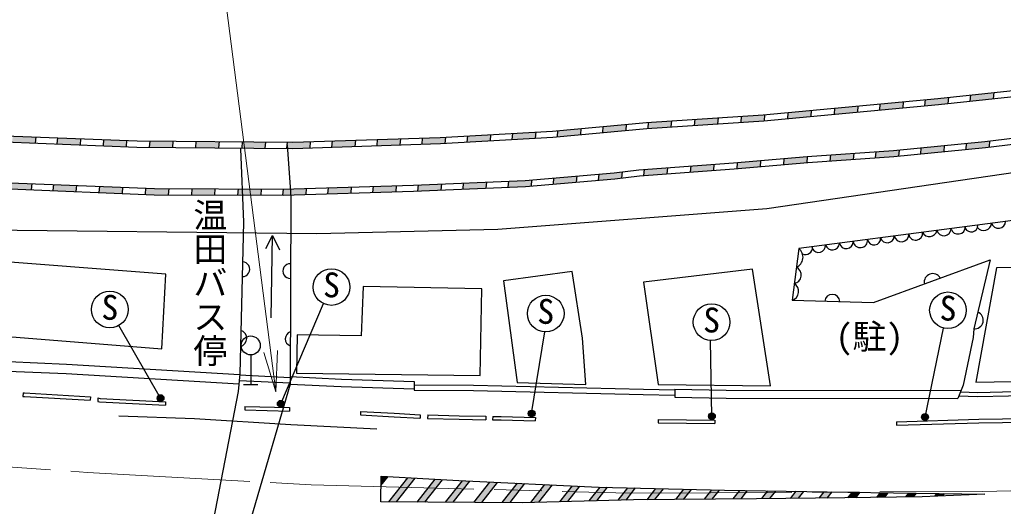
# Model space of a CAD drawing. Units: millimetres at full size, sheet at 1:1000; details may follow other scales. Extents: x 40000 to 680000, y 20000 to 380000.
# Drawn here: x 279833 to 352370, y 270490 to 306362 of the extents above; entities that cross this region are included whole.
import ezdxf
from ezdxf.enums import TextEntityAlignment as Align

# ---------------------------------------------------------------- set-up
doc = ezdxf.new("R2010")
doc.units = ezdxf.units.MM
doc.header["$LTSCALE"] = 1000
doc.linetypes.add('CHAIN', pattern=[18.5, 12, -1.5, 3.5, -1.5])
for name, color, linetype, lineweight in [('M-BGD', 7, 'Continuous', 25), ('M-BGD-EXST', 7, 'Continuous', 25), ('M-BMK', 2, 'CHAIN', 13), ('M-STR-HTXT', 7, 'Continuous', 13), ('M-STR-STRC', 7, 'Continuous', 25)]:
    doc.layers.add(name, color=color, linetype=linetype, lineweight=lineweight)
doc.layers.add('M-BMK-HTXT', color=7, linetype='Continuous')
doc.styles.add('@ＭＳ ゴシック', font='')
doc.styles.add('ＭＳ ゴシック', font='')
doc.styles.get('@ＭＳ ゴシック').set_extended_font_data('@MS Gothic')
doc.styles.get('ＭＳ ゴシック').set_extended_font_data('MS Gothic')

# ---------------------------------------------------------------- blocks, each defined once
blk = doc.blocks.new('open_arrow')
at = {"color": 0, "linetype": 'Continuous', "lineweight": -2}
blk.add_lwpolyline([(7.5, 1.25), (0, 0), (7.5, -1.25)], dxfattribs=at)

msp = doc.modelspace()

# ---------------------------------------------------------------- hatches: boundary and pattern name
at = {"layer": 'M-BGD'}
for points in [[(344987, 300316), (343267, 300154), (343227, 299699), (344948, 299860)], [(348328, 300639), (347542, 300556), (346607, 300468), (346567, 300012), (347587, 300108), (348288, 300182)], [(351672, 300996), (349949, 300812), (349909, 300355), (351632, 300539)], [(338206, 299680), (336486, 299518), (336446, 299063), (338167, 299224)], [(341647, 300003), (339927, 299841), (339887, 299385), (341608, 299547)], [(327901, 298910), (326184, 298800), (326145, 298346), (327861, 298457)], [(331333, 299132), (329617, 299021), (329577, 298568), (331293, 298679)], [(334765, 299357), (334661, 299347), (333049, 299243), (333009, 298790), (334697, 298899), (334726, 298901)], [(321226, 298348), (319506, 298190), (319466, 297734), (321187, 297892)], [(324566, 298655), (322845, 298497), (322806, 298041), (324526, 298199)], [(281019, 297715), (279319, 297782), (279280, 297333), (280980, 297266)], [(284321, 297586), (282620, 297653), (282581, 297204), (284282, 297137)], [(287722, 297453), (286021, 297519), (285982, 297071), (287683, 297004)], [(291130, 297401), (289425, 297415), (289386, 296965), (291091, 296951)], [(304588, 297476), (302877, 297421), (302837, 296969), (304548, 297024)], [(307910, 297583), (306198, 297528), (306159, 297076), (307870, 297131)], [(311232, 297700), (310853, 297678), (309520, 297635), (309481, 297183), (310873, 297228), (311193, 297247)], [(314562, 297891), (312847, 297793), (312807, 297340), (314522, 297438)], [(317891, 298083), (316176, 297984), (316136, 297531), (317851, 297630)], [(351361, 297435), (351010, 297393), (349639, 297255), (349599, 296799), (351059, 296946), (351321, 296977)], [(294541, 297372), (292836, 297387), (292796, 296937), (294502, 296923)], [(297951, 297344), (296246, 297358), (296207, 296909), (297912, 296894)], [(301266, 297369), (299968, 297327), (299556, 297331), (299517, 296881), (299974, 296877), (301227, 296918)], [(344677, 296755), (344262, 296714), (342959, 296623), (342919, 296169), (344300, 296265), (344637, 296299)], [(348019, 297092), (346297, 296919), (346257, 296462), (347979, 296636)], [(334471, 295979), (332752, 295833), (332712, 295378), (334431, 295524)], [(337909, 296271), (336190, 296125), (336150, 295670), (337869, 295816)], [(341343, 296510), (339626, 296391), (339586, 295937), (341303, 296057)], [(327599, 295452), (325882, 295326), (325842, 294872), (327559, 294998)], [(331034, 295704), (329316, 295578), (329277, 295124), (330994, 295250)], [(317583, 294556), (317116, 294516), (315869, 294464), (315829, 294012), (317145, 294067), (317544, 294101)], [(320921, 294841), (319201, 294694), (319162, 294239), (320881, 294386)], [(324260, 295147), (323675, 295076), (322539, 294979), (322499, 294524), (323721, 294628), (324220, 294689)], [(280719, 294274), (279123, 294338), (279019, 294346), (278980, 293898), (279098, 293889), (280680, 293826)], [(284020, 294143), (282320, 294211), (282281, 293762), (283981, 293694)], [(287422, 294007), (285721, 294075), (285682, 293626), (287382, 293558)], [(290826, 293908), (289773, 293913), (289122, 293939), (289083, 293490), (289763, 293463), (290787, 293459)], [(294237, 293894), (292532, 293901), (292492, 293451), (294198, 293444)], [(304287, 294029), (302576, 293976), (302537, 293524), (304248, 293577)], [(307609, 294131), (305898, 294078), (305858, 293627), (307569, 293680)], [(310932, 294257), (309219, 294185), (309180, 293733), (310893, 293805)], [(314257, 294396), (312544, 294324), (312505, 293872), (314217, 293944)]]:
    msp.add_hatch(color=256, dxfattribs=at).paths.add_polyline_path(points)
h = msp.add_hatch(color=256, dxfattribs=at)
h.paths.add_polyline_path([(297649, 293879), (296234, 293885), (296253, 293435), (297610, 293430)])
h.paths.add_polyline_path([(296234, 293885), (295943, 293887), (295904, 293437), (296253, 293435)], flags=16)
h = msp.add_hatch(color=256, dxfattribs=at)
h.paths.add_polyline_path([(300966, 293926), (299780, 293889), (299815, 293440), (300926, 293474)])
h.paths.add_polyline_path([(299780, 293889), (299255, 293873), (299215, 293423), (299256, 293423), (299815, 293440)], flags=16)
at = {"layer": 'M-BGD-EXST'}
for points in [[(290472, 278466, 0.41421), (290222, 278716, 0.41421), (289972, 278466, 1)], [(299335, 278051, 0.41421), (299085, 278301, 0.41421), (298835, 278051, 1)], [(317837, 277331, 0.41421), (317587, 277581, 0.41421), (317337, 277331, 1)], [(331132, 277132, 0.41421), (330882, 277382, 0.41421), (330632, 277132, 1)], [(346847, 277074, 0.41421), (346597, 277324, 0.41421), (346347, 277074, 1)]]:
    msp.add_hatch(color=256, dxfattribs=at).paths.add_polyline_path(points)
at = {"layer": 'M-STR-STRC'}
for points in [[(306996, 272678), (306485, 272706), (306478, 272021)], [(309008, 272565), (308460, 272595), (307058, 270819), (307629, 270815)], [(311021, 272452), (310472, 272482), (309150, 270806), (309720, 270803)], [(313039, 272347), (312486, 272372), (311241, 270793), (311812, 270790)], [(315068, 272254), (314514, 272279), (313333, 270781), (313903, 270777)], [(317096, 272161), (316543, 272186), (315424, 270768), (315994, 270764)], [(319124, 272068), (318571, 272093), (317532, 270775), (318116, 270790)], [(321152, 271975), (320599, 272000), (319676, 270830), (320261, 270845)], [(323191, 271895), (322629, 271910), (321821, 270885), (322406, 270900)], [(325251, 271843), (324689, 271857), (323966, 270940), (324551, 270955)], [(327311, 271791), (326749, 271805), (326098, 270979), (326675, 270984)], [(329371, 271738), (328809, 271752), (328215, 270998), (328792, 271004)], [(331432, 271686), (330870, 271700), (330332, 271018), (330909, 271023)], [(333505, 271651), (332939, 271659), (332449, 271038), (333026, 271043)], [(335582, 271619), (335016, 271628), (334566, 271057), (335142, 271062)], [(337659, 271588), (337092, 271597), (336681, 271075), (337258, 271080)], [(339736, 271557), (339169, 271565), (338796, 271092), (339373, 271097)], [(341812, 271525), (341246, 271534), (340913, 271112), (341494, 271121)], [(343887, 271491), (343321, 271500), (343042, 271146), (343622, 271156)], [(345962, 271458), (345396, 271467), (345170, 271181), (345751, 271190)], [(348038, 271425), (347472, 271434), (347315, 271236), (347906, 271258)]]:
    msp.add_hatch(color=256, dxfattribs=at).paths.add_polyline_path(points)

# ---------------------------------------------------------------- linework, layer by layer
at = {"layer": 'M-BGD'}
for p, q in [((344987, 300316), (344948, 299860)), ((346607, 300468), (346567, 300012)), ((348328, 300639), (348288, 300182)), ((349949, 300812), (349909, 300355)), ((351672, 300996), (351632, 300539)), ((338206, 299680), (338167, 299224)), ((339927, 299841), (339887, 299385)), ((341647, 300003), (341608, 299547)), ((343267, 300154), (343227, 299699)), ((327901, 298910), (327861, 298457)), ((329617, 299021), (329577, 298568)), ((331333, 299132), (331293, 298679)), ((333049, 299243), (333009, 298790)), ((334765, 299357), (334726, 298901)), ((336486, 299518), (336446, 299063)), ((319506, 298190), (319466, 297734)), ((321226, 298348), (321187, 297892)), ((322845, 298497), (322806, 298041)), ((324566, 298655), (324526, 298199)), ((326184, 298800), (326145, 298346)), ((281019, 297715), (280980, 297266)), ((282620, 297653), (282581, 297204)), ((284321, 297586), (284282, 297137)), ((286021, 297519), (285982, 297071)), ((287722, 297453), (287683, 297004)), ((289425, 297415), (289386, 296965)), ((291130, 297401), (291091, 296951)), ((302877, 297421), (302837, 296969)), ((304588, 297476), (304548, 297024)), ((306198, 297528), (306159, 297076)), ((307910, 297583), (307870, 297131)), ((309520, 297635), (309481, 297183)), ((311232, 297700), (311193, 297247)), ((312847, 297793), (312807, 297340)), ((314562, 297891), (314522, 297438)), ((316176, 297984), (316136, 297531)), ((317891, 298083), (317851, 297630)), ((351361, 297435), (351321, 296977)), ((292836, 297387), (292796, 296937)), ((294541, 297372), (294502, 296923)), ((296246, 297358), (296207, 296909)), ((297951, 297344), (297912, 296894)), ((299556, 297331), (299517, 296881)), ((301266, 297369), (301227, 296918)), ((344677, 296755), (344637, 296299)), ((346297, 296919), (346257, 296462)), ((348019, 297092), (347979, 296636)), ((349639, 297255), (349599, 296799)), ((334471, 295979), (334431, 295524)), ((336190, 296125), (336150, 295670)), ((337909, 296271), (337869, 295816)), ((339626, 296391), (339586, 295937)), ((341343, 296510), (341303, 296057)), ((342959, 296623), (342919, 296169)), ((325882, 295326), (325842, 294872)), ((327599, 295452), (327559, 294998)), ((329316, 295578), (329277, 295124)), ((331034, 295704), (330994, 295250)), ((332752, 295833), (332712, 295378)), ((317583, 294556), (317544, 294101)), ((319201, 294694), (319162, 294239)), ((320921, 294841), (320881, 294386)), ((322539, 294979), (322499, 294524)), ((324260, 295147), (324220, 294689)), ((280719, 294274), (280680, 293826)), ((282320, 294211), (282281, 293762)), ((284020, 294143), (283981, 293694)), ((285721, 294075), (285682, 293626)), ((287422, 294007), (287382, 293558)), ((289122, 293939), (289083, 293490)), ((290826, 293908), (290787, 293459)), ((292532, 293901), (292492, 293451)), ((294237, 293894), (294198, 293444)), ((295943, 293887), (295904, 293437)), ((297649, 293879), (297610, 293430)), ((299255, 293873), (299215, 293423)), ((300966, 293926), (300926, 293474)), ((302576, 293976), (302537, 293524)), ((304287, 294029), (304248, 293577)), ((305898, 294078), (305858, 293627)), ((307609, 294131), (307569, 293680)), ((309219, 294185), (309180, 293733)), ((310932, 294257), (310893, 293805)), ((312544, 294324), (312505, 293872)), ((314257, 294396), (314217, 293944)), ((315869, 294464), (315829, 294012)), ((298377, 284385), (298480, 290464)), ((296870, 281648), (296870, 279474)), ((299779, 279967), (296051, 280150)), ((299777, 279566), (296016, 279752)), ((308919, 279699), (308917, 279055)), ((280079, 278847), (280075, 278597)), ((285051, 278573), (285037, 278324)), ((328148, 279133), (328155, 278533)), ((285595, 278475), (285604, 278217)), ((290594, 278195), (290581, 277945)), ((296436, 277858), (296429, 277608)), ((296436, 277858), (299726, 277764)), ((296429, 277608), (299719, 277514)), ((299726, 277764), (299719, 277514)), ((304972, 277477), (304959, 277227)), ((309364, 277237), (309358, 276987)), ((309923, 277222), (309916, 276972)), ((314221, 277125), (314217, 276875)), ((314713, 277117), (314708, 276867)), ((317864, 277040), (317858, 276790)), ((326907, 276895), (326905, 276645)), ((326905, 276645), (331087, 276603)), ((326907, 276895), (331090, 276853)), ((331090, 276853), (331087, 276603)), ((344485, 276721), (344493, 276471))]:
    msp.add_line(p, q, dxfattribs=at)
for points in [[(214997, 304937), (215548, 304821), (220291, 304009), (227342, 302926), (234646, 301654), (238177, 301224), (243988, 300364), (248000, 299963), (255906, 299106), (261762, 298677), (269481, 298070), (278743, 297354), (288484, 296973), (299974, 296877), (310873, 297228), (319147, 297705), (326086, 298342), (334697, 298899), (347587, 300108), (355211, 300920), (359251, 301556)], [(278769, 297803), (288494, 297423), (299968, 297327), (310853, 297678), (319114, 298154), (326051, 298791), (334661, 299347), (347542, 300556), (355152, 301367), (359181, 302001)], [(279123, 294338), (289773, 293913), (299250, 293873), (308863, 294170), (317116, 294516), (323675, 295076), (325499, 295298), (332475, 295810), (337910, 296271), (344262, 296714), (351010, 297393), (360150, 298481), (365743, 299365), (374195, 300695)], [(279098, 293889), (289763, 293463), (299256, 293423), (308879, 293720), (317145, 294067), (323721, 294628), (325543, 294850), (332511, 295361), (337945, 295823), (344300, 296265), (351059, 296946), (360211, 298036), (365813, 298920), (374265, 300250)], [(252073, 293040), (268556, 291584), (275192, 290907), (301738, 290595), (315099, 290922), (334928, 292441), (365507, 296914)], [(296114, 296850), (296334, 291448), (296060, 280251), (295946, 278953), (292543, 261418), (292416, 260678), (291010, 253375), (289714, 253257), (288686, 247820)], [(299565, 297148), (299770, 294014), (299828, 293277), (299777, 279500), (294320, 260822), (291133, 247492)], [(371939, 297296), (372217, 294381), (360491, 292571), (352335, 291461), (337291, 289485), (336792, 285678), (342786, 285513), (351388, 288666), (350185, 283566), (350157, 282924), (349412, 279423), (349007, 278432)], [(297983, 289487), (298480, 290464), (298993, 289393)], [(264030, 282610), (265356, 282450), (273057, 281843), (273683, 281579), (279009, 281157), (283292, 280976), (296056, 280204)], [(264035, 281904), (265286, 281753), (272889, 281154), (273515, 280890), (278966, 280458), (283256, 280277), (295994, 279507)], [(299779, 280050), (303570, 279872), (308919, 279699)], [(296345, 279474), (296870, 279474), (297395, 279474)], [(299777, 279500), (303548, 279322), (308917, 279149)], [(308920, 279455), (313295, 279424), (325829, 279129), (328149, 279085)], [(280075, 278597), (280185, 278595), (285037, 278324)], [(280079, 278847), (280194, 278845), (285051, 278573)], [(308917, 279055), (313289, 279024), (325820, 278729), (328153, 278685)], [(328148, 279133), (331933, 279051), (349252, 279032)], [(349093, 278643), (350475, 278576), (355045, 278696), (362628, 278878)], [(349214, 278937), (350478, 278876), (355037, 278996), (362623, 279178)], [(285595, 278475), (285761, 278440), (290594, 278195)], [(285604, 278217), (285729, 278191), (290581, 277945)], [(328155, 278533), (331926, 278451), (349007, 278432)], [(304959, 277227), (307443, 277098), (309354, 276987), (309358, 276987)], [(304972, 277477), (307456, 277348), (309364, 277237)], [(309923, 277222), (312239, 277158), (314221, 277125)], [(314713, 277117), (315351, 277107), (317864, 277040)], [(344485, 276721), (350555, 276904), (357563, 277001), (362133, 277142)], [(309916, 276972), (312233, 276908), (314217, 276875)], [(314708, 276867), (315346, 276857), (317858, 276790)], [(344493, 276471), (350560, 276654), (357568, 276751), (362141, 276892)]]:
    msp.add_lwpolyline(points, dxfattribs=at)
for points in [[(276239, 288716), (275871, 283260), (290327, 282087), (290619, 287596)], [(325840, 287001), (326929, 279463), (335207, 279378), (333864, 287979)], [(351863, 288059), (350342, 279630), (361176, 279842), (361244, 288268)], [(315510, 287108), (316526, 279610), (321584, 279459), (321342, 282885), (320585, 287789)], [(305175, 286697), (305023, 283050), (300298, 283126), (300253, 280311), (313797, 280128), (313918, 286531)]]:
    msp.add_lwpolyline(points, close=True, dxfattribs=at)
msp.add_circle((296870, 282348), 700, dxfattribs=at)
for centre, radius, start, end in [((347984, 290972), 538, 196.24472, 358.72679), ((349035, 291100), 543, 198.31794, 359.86589), ((350007, 291194), 482, 204.34987, 2.97094), ((350922, 291415), 587, 218.94836, 353.90414), ((352010, 291512), 530, 197.57677, 357.49822), ((341824, 290095), 539, 189.03101, 5.94049), ((342839, 290240), 486, 190.53094, 4.44056), ((343815, 290432), 515, 197.51445, 357.45706), ((344856, 290521), 538, 192.0235, 2.948), ((345904, 290620), 516, 187.93952, 7.03199), ((346918, 290935), 561, 206.67271, 348.29879), ((336799, 288854), 799, 293.01556, 52.04839), ((337786, 289556), 506, 243.20688, 6.7219), ((338745, 289709), 513, 206.56387, 3.81682), ((339760, 289923), 535, 199.74307, 355.22843), ((340786, 289990), 506, 192.62659, 2.34491), ((296251, 287970), 547, 268.30941, 88.88745), ((299795, 287829), 547, 88.4702, 271.10659), ((336827, 287540), 646, 281.24687, 63.81708), ((347165, 287013), 631, 29.14133, 191.12242), ((336608, 286327), 674, 285.77781, 59.28614), ((339756, 285562), 553, 1.93885, 174.90679), ((350244, 284209), 646, 264.81514, 68.64293), ((295981, 282870), 603, 282.31115, 74.8857), ((299954, 282837), 533, 107.8147, 251.76208)]:
    msp.add_arc(centre, radius, start, end, dxfattribs=at)
at = {"layer": 'M-BGD-EXST'}
for p, q in [((299085, 278051), (302244, 285436)), ((290222, 278466), (287137, 283819)), ((346597, 277074), (347967, 283627)), ((317587, 277331), (318564, 283352)), ((330882, 277132), (330780, 282718))]:
    msp.add_line(p, q, dxfattribs=at)
for centre, radius in [((302827, 286653), 1350), ((286482, 285000), 1350), ((318626, 284700), 1350), ((348288, 284939), 1350), ((330856, 284066), 1350), ((290222, 278466), 250), ((299085, 278051), 250), ((317587, 277331), 250), ((330882, 277132), 250), ((346597, 277074), 250)]:
    msp.add_circle(centre, radius, dxfattribs=at)
at = {"layer": 'M-BMK'}
msp.add_lwpolyline([(64341, 305091), (69170, 304707), (88415, 302446), (97651, 301089), (117578, 297477), (135740, 294270), (155860, 290569), (181439, 285995), (190069, 284377), (208416, 281447), (232897, 277857), (241733, 276749), (254858, 275415), (270143, 274024), (284826, 272984), (301340, 272071), (324775, 271460), (350837, 271588), (367755, 271975), (393781, 273546), (424626, 276264)], dxfattribs=at)
at = {"layer": 'M-STR-HTXT'}
msp.add_lwpolyline([(298722, 278927), (292510, 327378), (309777, 327378)], dxfattribs=at)
at = {"layer": 'M-STR-STRC'}
for p, q in [((306478, 272021), (306996, 272678)), ((307058, 270819), (308460, 272595)), ((307629, 270815), (309008, 272565)), ((309150, 270806), (310472, 272482)), ((309720, 270803), (311021, 272452)), ((311241, 270793), (312486, 272372)), ((311812, 270790), (313039, 272347)), ((313333, 270781), (314514, 272279)), ((313903, 270777), (315068, 272254)), ((315424, 270768), (316543, 272186)), ((315994, 270764), (317096, 272161)), ((317532, 270775), (318571, 272093)), ((318116, 270790), (319124, 272068)), ((319676, 270830), (320599, 272000)), ((320261, 270845), (321152, 271975)), ((321821, 270885), (322629, 271910)), ((322406, 270900), (323191, 271895)), ((323966, 270940), (324689, 271857)), ((324551, 270955), (325251, 271843)), ((326098, 270979), (326749, 271805)), ((326675, 270984), (327311, 271791)), ((328215, 270998), (328809, 271752)), ((328792, 271004), (329371, 271738)), ((330332, 271018), (330870, 271700)), ((330909, 271023), (331432, 271686)), ((332449, 271038), (332939, 271659)), ((333026, 271043), (333505, 271651)), ((334566, 271057), (335016, 271628)), ((335142, 271062), (335582, 271619)), ((336681, 271075), (337092, 271597)), ((337258, 271080), (337659, 271588)), ((338796, 271092), (339169, 271565)), ((339373, 271097), (339736, 271557)), ((340913, 271112), (341246, 271534)), ((341494, 271121), (341812, 271525)), ((343042, 271146), (343321, 271500)), ((343622, 271156), (343887, 271491)), ((345170, 271181), (345396, 271467)), ((345751, 271190), (345962, 271458)), ((347315, 271236), (347472, 271434)), ((347906, 271258), (348038, 271425))]:
    msp.add_line(p, q, dxfattribs=at)
msp.add_lwpolyline([(287135, 277162), (292733, 276969), (299825, 276518), (306173, 276197)], dxfattribs=at)
msp.add_lwpolyline([(351014, 271378), (346397, 271201), (340676, 271108), (334175, 271054), (325089, 270969), (316885, 270759), (306466, 270822), (306485, 272706), (312230, 272384), (322520, 271912), (331800, 271676), (340893, 271539)], close=True, dxfattribs=at)

# ---------------------------------------------------------------- block references
at = {"layer": 'M-STR-HTXT', "xscale": 400, "yscale": 400, "rotation": 97.3}
msp.add_blockref('open_arrow', (298722, 278927), dxfattribs=at)

# ---------------------------------------------------------------- texts
at = {"layer": 'M-BGD-EXST', "style": 'ＭＳ ゴシック'}
for p in [(302172, 285361), (285827, 283707), (317971, 283408), (347633, 283646), (330201, 282773)]:
    msp.add_text('S', height=1833, rotation=358.508, dxfattribs=at).set_placement(p, align=Align.BOTTOM_LEFT)
at = {"layer": 'M-BMK-HTXT', "style": '@ＭＳ ゴシック'}
msp.add_text('温田バス停', height=1833, rotation=270, dxfattribs=at).set_placement((292395, 293230), align=Align.BOTTOM_LEFT)
at = {"layer": 'M-BMK-HTXT', "style": 'ＭＳ ゴシック'}
msp.add_text('(駐)', height=1833, dxfattribs=at).set_placement((340004, 281538), align=Align.BOTTOM_LEFT)

doc.saveas('drawing.dxf')
